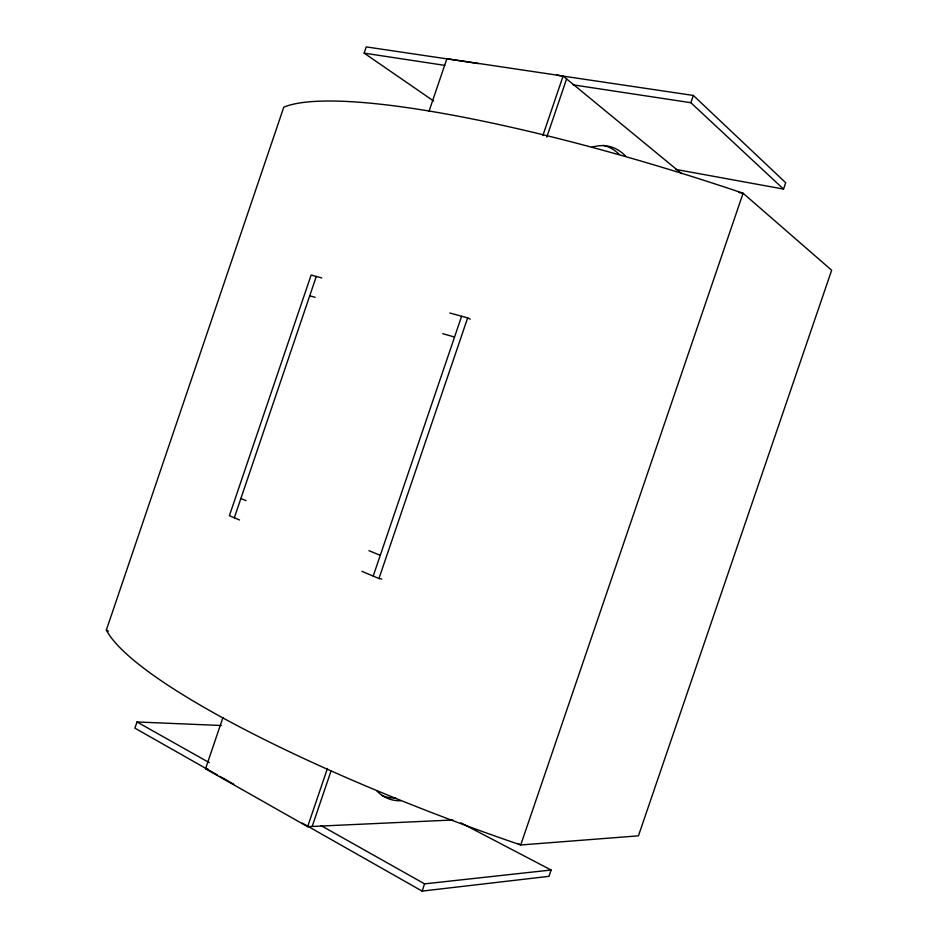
<?xml version="1.0" encoding="UTF-8"?>
<svg xmlns="http://www.w3.org/2000/svg" width="938" height="938" viewBox="0 0 938 938"><rect width="100%" height="100%" fill="white"/><g stroke="black" fill="none" stroke-linecap="round" stroke-linejoin="round"><path stroke-width="1.41" d="M106.346 630.078L283.804 107.155A431.89 73.047 17.8 0 1 743.095 193.24L831.654 270.238L638.438 835.84L520.731 844.974A431.07 76.799 19.8 0 1 106.346 630.078L108.409 631.145M221.321 725.508L137.007 721.967L134.908 728.158L217.264 774.882M433.591 100.976L364.132 53.126L366.242 46.9L478.779 63.596M234.324 517.788L316.305 276.452M452.702 819.988L307.629 826.671L205.528 768.808L222.904 717.676M428.971 111.411L446.887 58.719L563.105 76.037L681.703 173.647M373.207 576.084L461.625 316.247M361.927 571.348L378.975 578.5L467.663 317.9L449.818 313.011M307.629 826.671L327.444 768.457M542.856 135.553L563.105 76.037M312.155 826.472L330.95 771.247M546.795 137.1L566.599 78.909M422.123 891.1L424.586 883.866L551.11 870.018L548.965 876.327L422.123 891.1L302.282 823.118M693.334 95.442L785.704 182.746L783.535 189.077L690.86 102.711L693.334 95.442L556.832 75.181M205.528 768.808L207.861 768.82M364.132 53.126L444.835 65.379M573.165 84.854L690.86 102.711M676.052 169.473L783.535 189.077M738.863 192.454L743.095 193.24L520.731 844.974L518.186 843.661M378.975 578.5L381.825 579.051M321.746 277.941L311.135 275.033L229.388 515.712L239.518 519.969M309.739 295.775L315.156 297.323M442.783 333.694L454.543 337.047M240.878 498.5L246.096 500.622M368.951 550.7L380.265 555.308M467.663 317.9L470.278 319.166M460.898 822.849L551.11 870.018M137.007 721.967L209.326 762.676M321.195 825.663L424.586 883.866M219.809 776.324L233.738 784.227M591.96 147.196A110.227 57.394 -76.4 0 1 625.681 156.177M603.333 145.355A109.934 57.593 -76.4 0 1 618.998 154.16M400.819 800.747A110.027 57.206 -65.6 0 1 376.818 790.816M395.684 798.027A109.746 57.406 -65.6 0 1 381.93 795.424"/></g></svg>
